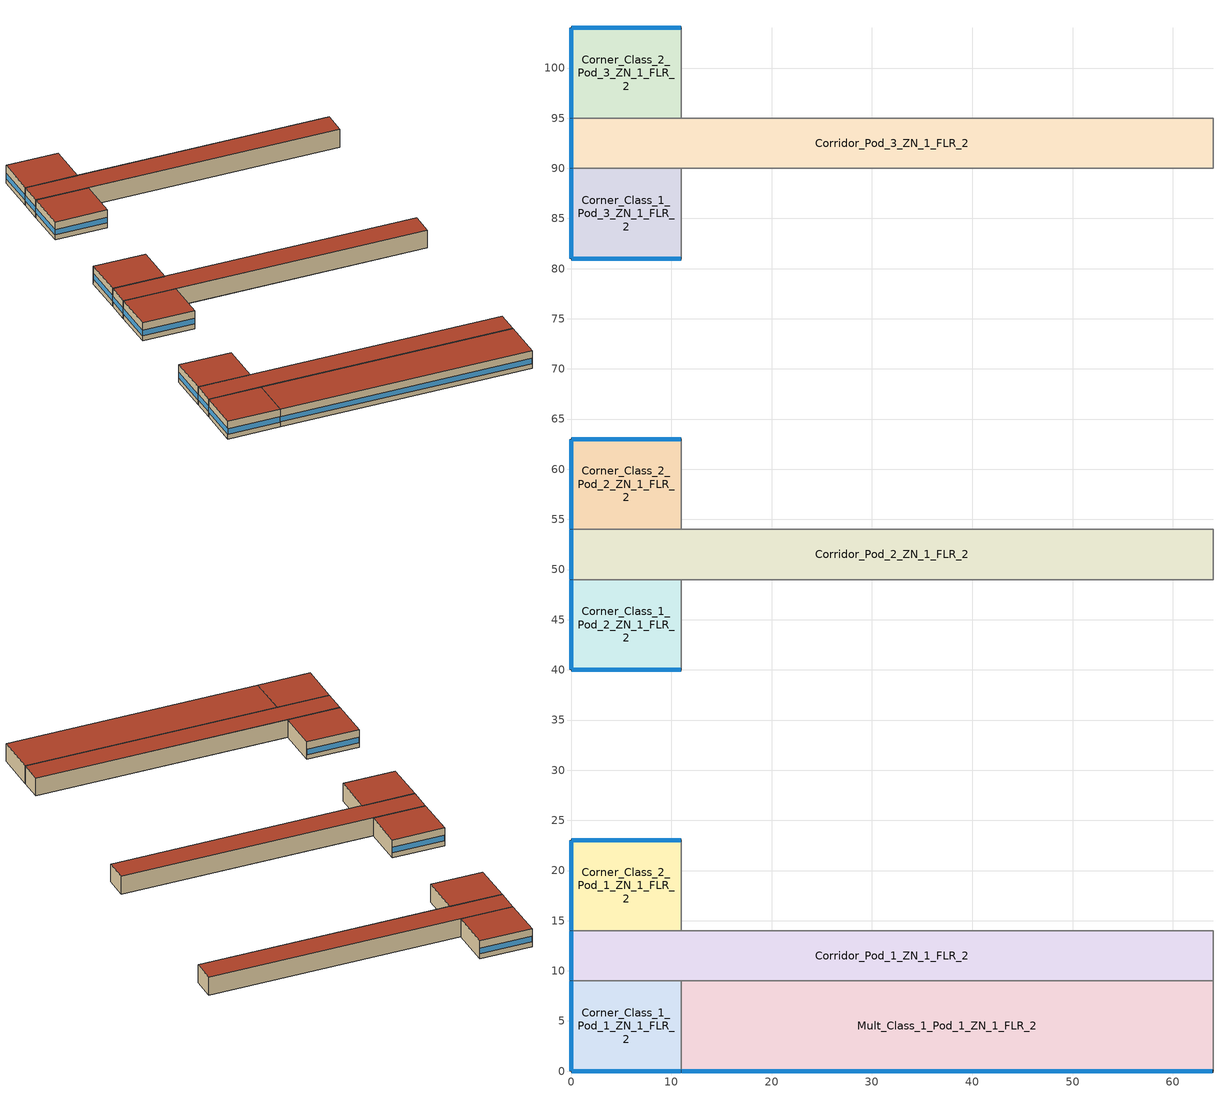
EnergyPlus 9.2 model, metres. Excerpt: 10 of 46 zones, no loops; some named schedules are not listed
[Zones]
Corner_Class_1_Pod_1_ZN_1_FLR_2
 floor to Corner_Class_1_Pod_1_ZN_1_FLR_1 (int_slab_floor): 0,9 11,9 11,0 0,0 z4
 wall outside (nonres_ext_wall): 0,9 0,0 11,0 z4:8
 wall to Mult_Class_1_Pod_1_ZN_1_FLR_2 (int_wall): 11,0 11,9 z4:8
 wall to Corridor_Pod_1_ZN_1_FLR_2 (int_wall): 11,9 0,9 z4:8
 window (NonresWindow_U_0.39_SHGC_0.36): 0.05,0 10.95,0 / 0,8.95 0,0.05 z5.1:6.31
 roof outside (nonres_roof): 0,0 11,0 11,9 0,9 z8
Mult_Class_1_Pod_1_ZN_1_FLR_2
 floor to Mult_Class_1_Pod_1_ZN_1_FLR_1 (int_slab_floor): 11,9 64,9 64,0 11,0 z4
 wall outside (nonres_ext_wall): 11,0 64,0 z4:8
 wall to Lobby_ZN_1_FLR_2 (int_wall): 64,0 64,9 z4:8
 wall to Corridor_Pod_1_ZN_1_FLR_2 (int_wall): 64,9 11,9 z4:8
 window (NonresWindow_U_0.39_SHGC_0.36): 11.05,0 63.95,0 z5.1:6.3
 roof outside (nonres_roof): 11,0 64,0 64,9 11,9 z8
Corridor_Pod_1_ZN_1_FLR_2
 floor to Corridor_Pod_1_ZN_1_FLR_1 (int_slab_floor): 0,14 64,14 64,9 0,9 z4
 wall outside (nonres_ext_wall): 0,14 0,9 z4:8
 wall to Lobby_ZN_1_FLR_2 (int_wall): 64,9 64,14 z4:8
 wall to Mult_Class_2_Pod_1_ZN_1_FLR_2 (int_wall): 64,14 11,14 z4:8
 wall to Corner_Class_2_Pod_1_ZN_1_FLR_2 (int_wall): 11,14 0,14 z4:8
 window (NonresWindow_U_0.39_SHGC_0.36): 0,13.95 0,9.05 z5.1:6.32
 roof outside (nonres_roof): 0,9 64,9 64,14 0,14 z8
Corner_Class_2_Pod_1_ZN_1_FLR_2
 floor to Corner_Class_2_Pod_1_ZN_1_FLR_1 (int_slab_floor): 0,23 11,23 11,14 0,14 z4
 wall outside (nonres_ext_wall): 11,23 0,23 0,14 z4:8
 wall to Mult_Class_2_Pod_1_ZN_1_FLR_2 (int_wall): 11,14 11,23 z4:8
 window (NonresWindow_U_0.39_SHGC_0.36): 10.95,23 0.05,23 / 0,22.95 0,14.05 z5.1:6.31
 roof outside (nonres_roof): 0,14 11,14 11,23 0,23 z8
Corner_Class_1_Pod_2_ZN_1_FLR_2
 floor to Corner_Class_1_Pod_2_ZN_1_FLR_1 (int_slab_floor): 0,49 11,49 11,40 0,40 z4
 wall outside (nonres_ext_wall): 0,49 0,40 11,40 z4:8
 wall to Mult_Class_1_Pod_2_ZN_1_FLR_2 (int_wall): 11,40 11,49 z4:8
 wall to Corridor_Pod_2_ZN_1_FLR_2 (int_wall): 11,49 0,49 z4:8
 window (NonresWindow_U_0.39_SHGC_0.36): 0.05,40 10.95,40 / 0,48.95 0,40.05 z5.1:6.31
 roof outside (nonres_roof): 0,40 11,40 11,49 0,49 z8
Corridor_Pod_2_ZN_1_FLR_2
 floor to Corridor_Pod_2_ZN_1_FLR_1 (int_slab_floor): 0,54 64,54 64,49 0,49 z4
 wall outside (nonres_ext_wall): 0,54 0,49 z4:8
 wall to Mult_Class_1_Pod_2_ZN_1_FLR_2 (int_wall): 11,49 64,49 z4:8
 wall to Main_Corridor_ZN_1_FLR_2 (int_wall): 64,49 64,54 z4:8
 wall to Mult_Class_2_Pod_2_ZN_1_FLR_2 (int_wall): 64,54 11,54 z4:8
 wall to Corner_Class_2_Pod_2_ZN_1_FLR_2 (int_wall): 11,54 0,54 z4:8
 window (NonresWindow_U_0.39_SHGC_0.36): 0,53.95 0,49.05 z5.1:6.32
 roof outside (nonres_roof): 0,49 64,49 64,54 0,54 z8
Corner_Class_2_Pod_2_ZN_1_FLR_2
 floor to Corner_Class_2_Pod_2_ZN_1_FLR_1 (int_slab_floor): 0,63 11,63 11,54 0,54 z4
 wall outside (nonres_ext_wall): 11,63 0,63 0,54 z4:8
 wall to Mult_Class_2_Pod_2_ZN_1_FLR_2 (int_wall): 11,54 11,63 z4:8
 window (NonresWindow_U_0.39_SHGC_0.36): 10.95,63 0.05,63 / 0,62.95 0,54.05 z5.1:6.31
 roof outside (nonres_roof): 0,54 11,54 11,63 0,63 z8
Corner_Class_1_Pod_3_ZN_1_FLR_2
 floor to Corner_Class_1_Pod_3_ZN_1_FLR_1 (int_slab_floor): 0,90 11,90 11,81 0,81 z4
 wall outside (nonres_ext_wall): 0,90 0,81 11,81 z4:8
 wall to Mult_Class_1_Pod_3_ZN_1_FLR_2 (int_wall): 11,81 11,90 z4:8
 wall to Corridor_Pod_3_ZN_1_FLR_2 (int_wall): 11,90 0,90 z4:8
 window (NonresWindow_U_0.39_SHGC_0.36): 0.05,81 10.95,81 / 0,89.95 0,81.05 z5.1:6.31
 roof outside (nonres_roof): 0,81 11,81 11,90 0,90 z8
Corridor_Pod_3_ZN_1_FLR_2
 floor to Corridor_Pod_3_ZN_1_FLR_1 (int_slab_floor): 0,95 64,95 64,90 0,90 z4
 wall outside (nonres_ext_wall): 0,95 0,90 z4:8
 wall to Mult_Class_1_Pod_3_ZN_1_FLR_2 (int_wall): 11,90 64,90 z4:8
 wall to Bathrooms_ZN_1_FLR_2 (int_wall): 64,90 64,95 z4:8
 wall to Mult_Class_2_Pod_3_ZN_1_FLR_2 (int_wall): 64,95 11,95 z4:8
 wall to Corner_Class_2_Pod_3_ZN_1_FLR_2 (int_wall): 11,95 0,95 z4:8
 window (NonresWindow_U_0.39_SHGC_0.36): 0,94.95 0,90.05 z5.1:6.32
 roof outside (nonres_roof): 0,90 64,90 64,95 0,95 z8
Corner_Class_2_Pod_3_ZN_1_FLR_2
 floor to Corner_Class_2_Pod_3_ZN_1_FLR_1 (int_slab_floor): 0,104 11,104 11,95 0,95 z4
 wall outside (nonres_ext_wall): 11,104 0,104 0,95 z4:8
 wall to Mult_Class_2_Pod_3_ZN_1_FLR_2 (int_wall): 11,95 11,104 z4:8
 window (NonresWindow_U_0.39_SHGC_0.36): 10.95,104 0.05,104 / 0,103.95 0,95.05 z5.1:6.31
 roof outside (nonres_roof): 0,95 11,95 11,104 0,104 z8
[Building]
SchoolSecondary: North Axis {deg}=0; Terrain=City; Loads Convergence Tolerance Value=0.04; Temperature Convergence Tolerance Value {deltaC}=0.2; Solar Distribution=FullInteriorAndExterior; Maximum Number of Warmup Days=25; Minimum Number of Warmup Days=6
[Site:Location]
New.York-John.F.Kennedy.Intl.AP_NY_USA WMO=744860: Latitude {deg}=40.66; Longitude {deg}=-73.8; Time Zone {hr}=-5; Elevation {m}=7
[SizingPeriod:DesignDay] Day of Month=21; Dry-Bulb Temperature Range Modifier Type=DefaultMultipliers; Humidity Condition Type=Wetbulb; Barometric Pressure {Pa}=101241; Rain Indicator=No; Snow Indicator=No; Daylight Saving Time Indicator=No
Name | Month | Day Type | Maximum Dry-Bulb Temperature {C} | Daily Dry-Bulb Temperature Range {deltaC} | Wetbulb or DewPoint at Maximum Dry-Bulb {C} | Wind Speed {m/s} | Wind Direction {deg} | Solar Model Indicator | Sky Clearness | ASHRAE Clear Sky Optical Depth for Beam Irradiance (taub) | ASHRAE Clear Sky Optical Depth for Diffuse Irradiance (taud)
New.York-John.F.Kennedy.Intl.AP_NY_USA Ann Htg 99.6% Condns DB | 1 | WinterDesignDay | -10.7 | 0 | -10.7 | 7.5 | 320 | ASHRAEClearSky | 0
New.York-John.F.Kennedy.Intl.AP_NY_USA Ann Clg .4% Condns DB=>MWB | 7 | SummerDesignDay | 32.1 | 7.4 | 23.1 | 5.6 | 230 | ASHRAETau |  | 0.541 | 1.8
[Site:WaterMainsTemperature]
Calculation Method=CORRELATION; Annual Average Outdoor Air Temperature {C}=12.4667; Maximum Difference In Monthly Average Outdoor Air Temperatures {deltaC}=25.2
[Site:GroundTemperature:FCfactorMethod]
14, 7.3, 3.3, 1.2, -0.2, 5.6, 10.9, 16.1, 21.7, 25, 24.8, 19.9
[Material:NoMass] Thermal Absorptance=0.9; Solar Absorptance=0.7
Name | Roughness | Thermal Resistance {m2-K/W} | Visible Absorptance
CP02 CARPET PAD | VeryRough | 0.21648 | 0.8
Nonres_Roof_Insulation | MediumSmooth | 5.30668 | 0.7
Nonres_Exterior_Wall_Insulation | MediumSmooth | 2.368 | 0.7
[Construction]
InteriorFurnishings: Std Wood 6inch
int_wall: G01 13mm gypsum board, G01 13mm gypsum board
int_slab_floor: 100mm Normalweight concrete floor, CP02 CARPET PAD
nonres_roof: F13 Built-up roofing, Nonres_Roof_Insulation, F08 Metal surface
nonres_ext_wall: F07 25mm stucco, G01 16mm gypsum board, Nonres_Exterior_Wall_Insulation, G01 16mm gypsum board
NonresWindow_U_0.39_SHGC_0.36: Nonres Window Glazing Layer
[Material]
Name | Roughness | Thickness {m} | Conductivity {W/m-K} | Density {kg/m3} | Specific Heat {J/kg-K} | Thermal Absorptance | Solar Absorptance | Visible Absorptance
Std Wood 6inch | MediumSmooth | 0.15 | 0.12 | 540 | 1210 | 0.9 | 0.7 | 0.7
F07 25mm stucco | Smooth | 0.0254 | 0.72 | 1856 | 840 | 0.9 | 0.7 | 0.7
F08 Metal surface | Smooth | 0.0008 | 45.28 | 7824 | 500
F13 Built-up roofing | Rough | 0.0095 | 0.16 | 1120 | 1460 | 0.9 | 0.77
G01 13mm gypsum board | Smooth | 0.0127 | 0.16 | 800 | 1090 | 0.9 | 0.7 | 0.5
G01 16mm gypsum board | MediumSmooth | 0.0159 | 0.16 | 800 | 1090
100mm Normalweight concrete floor | MediumRough | 0.1016 | 2.31 | 2322 | 832
[WindowMaterial:SimpleGlazingSystem]
Nonres Window Glazing Layer: U-Factor {W/m2-K}=2.21452; Solar Heat Gain Coefficient=0.36; Visible Transmittance=0.36
[Zone] Type=1; Multiplier=1; Ceiling Height {m}=4; Floor Area {m2}=autocalculate; Part of Total Floor Area=Yes
Name | Volume {m3}
Corner_Class_1_Pod_1_ZN_1_FLR_2; Corner_Class_2_Pod_1_ZN_1_FLR_2; Corner_Class_1_Pod_2_ZN_1_FLR_2; Corner_Class_2_Pod_2_ZN_1_FLR_2; Corner_Class_1_Pod_3_ZN_1_FLR_2; Corner_Class_2_Pod_3_ZN_1_FLR_2 | 396
Mult_Class_1_Pod_1_ZN_1_FLR_2 | 1908
Corridor_Pod_1_ZN_1_FLR_2; Corridor_Pod_2_ZN_1_FLR_2; Corridor_Pod_3_ZN_1_FLR_2 | 1280
[InternalMass] Construction=InteriorFurnishings
Name | Zone or ZoneList | Surface Area {m2}
Corner_Class_1_Pod_1_ZN_1_FLR_2_InternalMass_1 | Corner_Class_1_Pod_1_ZN_1_FLR_2 | 198
Mult_Class_1_Pod_1_ZN_1_FLR_2_InternalMass_1 | Mult_Class_1_Pod_1_ZN_1_FLR_2 | 954
Corridor_Pod_1_ZN_1_FLR_2_InternalMass_1 | Corridor_Pod_1_ZN_1_FLR_2 | 640
Corner_Class_2_Pod_1_ZN_1_FLR_2_InternalMass_1 | Corner_Class_2_Pod_1_ZN_1_FLR_2 | 198
Corner_Class_1_Pod_2_ZN_1_FLR_2_InternalMass_1 | Corner_Class_1_Pod_2_ZN_1_FLR_2 | 198
Corridor_Pod_2_ZN_1_FLR_2_InternalMass_1 | Corridor_Pod_2_ZN_1_FLR_2 | 640
Corner_Class_2_Pod_2_ZN_1_FLR_2_InternalMass_1 | Corner_Class_2_Pod_2_ZN_1_FLR_2 | 198
Corner_Class_1_Pod_3_ZN_1_FLR_2_InternalMass_1 | Corner_Class_1_Pod_3_ZN_1_FLR_2 | 198
Corridor_Pod_3_ZN_1_FLR_2_InternalMass_1 | Corridor_Pod_3_ZN_1_FLR_2 | 640
Corner_Class_2_Pod_3_ZN_1_FLR_2_InternalMass_1 | Corner_Class_2_Pod_3_ZN_1_FLR_2 | 198
[People] Number of People Schedule=BLDG_OCC_SCH; Fraction Radiant=0.3; Sensible Heat Fraction=AUTOCALCULATE; Activity Level Schedule=ACTIVITY_SCH; Enable ASHRAE 55 Comfort Warnings=No; Mean Radiant Temperature Calculation Type=ZoneAveraged; Work Efficiency Schedule=WORK_EFF_SCH; Clothing Insulation Calculation Method=ClothingInsulationSchedule; Clothing Insulation Schedule=CLOTHING_SCH; Air Velocity Schedule=AIR_VELO_SCH; Thermal Comfort Model 1 Type=FANGER
Name | Zone or ZoneList | Number of People Calculation Method | Zone Floor Area per Person {m2/person}
Corner_Class_1_Pod_1_ZN_1_FLR_2 | Corner_Class_1_Pod_1_ZN_1_FLR_2 | Area/Person | 2.654
Mult_Class_1_Pod_1_ZN_1_FLR_2 | Mult_Class_1_Pod_1_ZN_1_FLR_2 | Area/Person | 2.654
Corridor_Pod_1_ZN_1_FLR_2 | Corridor_Pod_1_ZN_1_FLR_2 | People
Corner_Class_2_Pod_1_ZN_1_FLR_2 | Corner_Class_2_Pod_1_ZN_1_FLR_2 | Area/Person | 2.654
Corner_Class_1_Pod_2_ZN_1_FLR_2 | Corner_Class_1_Pod_2_ZN_1_FLR_2 | Area/Person | 2.654
Corridor_Pod_2_ZN_1_FLR_2 | Corridor_Pod_2_ZN_1_FLR_2 | People
Corner_Class_2_Pod_2_ZN_1_FLR_2 | Corner_Class_2_Pod_2_ZN_1_FLR_2 | Area/Person | 2.654
Corner_Class_1_Pod_3_ZN_1_FLR_2 | Corner_Class_1_Pod_3_ZN_1_FLR_2 | Area/Person | 2.654
Corridor_Pod_3_ZN_1_FLR_2 | Corridor_Pod_3_ZN_1_FLR_2 | People
Corner_Class_2_Pod_3_ZN_1_FLR_2 | Corner_Class_2_Pod_3_ZN_1_FLR_2 | Area/Person | 2.654
[Lights] Design Level Calculation Method=Watts/Area; Return Air Fraction=0; Fraction Radiant=0.37; Fraction Visible=0.2; Fraction Replaceable=1; Return Air Fraction Calculated from Plenum Temperature=No
Name | Zone or ZoneList | Schedule | Watts per Zone Floor Area {W/m2}
Corner_Class_1_Pod_1_ZN_1_FLR_2_Lights | Corner_Class_1_Pod_1_ZN_1_FLR_2 | BLDG_LIGHT_CLASSROOM_SCH | 9.30002
Mult_Class_1_Pod_1_ZN_1_FLR_2_Lights | Mult_Class_1_Pod_1_ZN_1_FLR_2 | BLDG_LIGHT_CLASSROOM_SCH | 9.30002
Corridor_Pod_1_ZN_1_FLR_2_Lights | Corridor_Pod_1_ZN_1_FLR_2 | BLDG_LIGHT_CORRIDOR_SCH | 6.39376
Corner_Class_2_Pod_1_ZN_1_FLR_2_Lights | Corner_Class_2_Pod_1_ZN_1_FLR_2 | BLDG_LIGHT_CLASSROOM_SCH | 9.30002
Corner_Class_1_Pod_2_ZN_1_FLR_2_Lights | Corner_Class_1_Pod_2_ZN_1_FLR_2 | BLDG_LIGHT_CLASSROOM_SCH | 9.30002
Corridor_Pod_2_ZN_1_FLR_2_Lights | Corridor_Pod_2_ZN_1_FLR_2 | BLDG_LIGHT_CORRIDOR_SCH | 6.39376
Corner_Class_2_Pod_2_ZN_1_FLR_2_Lights | Corner_Class_2_Pod_2_ZN_1_FLR_2 | BLDG_LIGHT_CLASSROOM_SCH | 9.30002
Corner_Class_1_Pod_3_ZN_1_FLR_2_Lights | Corner_Class_1_Pod_3_ZN_1_FLR_2 | BLDG_LIGHT_CLASSROOM_SCH | 9.30002
Corridor_Pod_3_ZN_1_FLR_2_Lights | Corridor_Pod_3_ZN_1_FLR_2 | BLDG_LIGHT_CORRIDOR_SCH | 6.39376
Corner_Class_2_Pod_3_ZN_1_FLR_2_Lights | Corner_Class_2_Pod_3_ZN_1_FLR_2 | BLDG_LIGHT_CLASSROOM_SCH | 9.30002
[ElectricEquipment] Schedule=BLDG_EQUIP_SCH; Design Level Calculation Method=EquipmentLevel; Fraction Latent=0; Fraction Radiant=0.5; Fraction Lost=0
Name | Zone or ZoneList | Design Level {W}
Corner_Class_1_Pod_1_ZN_1_FLR_2_PlugMisc_Equip | Corner_Class_1_Pod_1_ZN_1_FLR_2 | 990
Mult_Class_1_Pod_1_ZN_1_FLR_2_PlugMisc_Equip | Mult_Class_1_Pod_1_ZN_1_FLR_2 | 4770
Corridor_Pod_1_ZN_1_FLR_2_PlugMisc_Equip | Corridor_Pod_1_ZN_1_FLR_2 | 1280
Corner_Class_2_Pod_1_ZN_1_FLR_2_PlugMisc_Equip | Corner_Class_2_Pod_1_ZN_1_FLR_2 | 990
Corner_Class_1_Pod_2_ZN_1_FLR_2_PlugMisc_Equip | Corner_Class_1_Pod_2_ZN_1_FLR_2 | 990
Corridor_Pod_2_ZN_1_FLR_2_PlugMisc_Equip | Corridor_Pod_2_ZN_1_FLR_2 | 1280
Corner_Class_2_Pod_2_ZN_1_FLR_2_PlugMisc_Equip | Corner_Class_2_Pod_2_ZN_1_FLR_2 | 990
Corner_Class_1_Pod_3_ZN_1_FLR_2_PlugMisc_Equip | Corner_Class_1_Pod_3_ZN_1_FLR_2 | 990
Corridor_Pod_3_ZN_1_FLR_2_PlugMisc_Equip | Corridor_Pod_3_ZN_1_FLR_2 | 1280
Corner_Class_2_Pod_3_ZN_1_FLR_2_PlugMisc_Equip | Corner_Class_2_Pod_3_ZN_1_FLR_2 | 990
[Daylighting:Controls] Daylighting Method=SplitFlux; Lighting Control Type=Continuous; Minimum Input Power Fraction for Continuous or ContinuousOff Dimming Control=0.3; Minimum Light Output Fraction for Continuous or ContinuousOff Dimming Control=0.15; Number of Stepped Control Steps=3; Probability Lighting will be Reset When Needed in Manual Stepped Control=1; Glare Calculation Azimuth Angle of View Direction Clockwise from Zone y-Axis {deg}=180; Maximum Allowable Discomfort Glare Index=22; Illuminance Setpoint at Reference Point 1 {lux}=377; Illuminance Setpoint at Reference Point 2 {lux}=377
Name | Zone | Glare Calculation Daylighting Reference Point | Daylighting Reference Point 1 | Fraction of Zone Controlled by Reference Point 1 | Daylighting Reference Point 2 | Fraction of Zone Controlled by Reference Point 2
Corner_Class_1_Pod_1_ZN_1_FLR_2_DaylCtrl | Corner_Class_1_Pod_1_ZN_1_FLR_2 | Corner_Class_1_Pod_1_ZN_1_FLR_2_DaylRefPt1 | Corner_Class_1_Pod_1_ZN_1_FLR_2_DaylRefPt1 | 0.22 | Corner_Class_1_Pod_1_ZN_1_FLR_2_DaylRefPt2 | 0.22
Mult_Class_1_Pod_1_ZN_1_FLR_2_DaylCtrl | Mult_Class_1_Pod_1_ZN_1_FLR_2 | Mult_Class_1_Pod_1_ZN_1_FLR_2_DaylRefPt1 | Mult_Class_1_Pod_1_ZN_1_FLR_2_DaylRefPt1 | 0.28 | Mult_Class_1_Pod_1_ZN_1_FLR_2_DaylRefPt2 | 0
Corner_Class_2_Pod_1_ZN_1_FLR_2_DaylCtrl | Corner_Class_2_Pod_1_ZN_1_FLR_2 | Corner_Class_2_Pod_1_ZN_1_FLR_2_DaylRefPt1 | Corner_Class_2_Pod_1_ZN_1_FLR_2_DaylRefPt1 | 0.22 | Corner_Class_2_Pod_1_ZN_1_FLR_2_DaylRefPt2 | 0.22
Corner_Class_1_Pod_2_ZN_1_FLR_2_DaylCtrl | Corner_Class_1_Pod_2_ZN_1_FLR_2 | Corner_Class_1_Pod_2_ZN_1_FLR_2_DaylRefPt1 | Corner_Class_1_Pod_2_ZN_1_FLR_2_DaylRefPt1 | 0.22 | Corner_Class_1_Pod_2_ZN_1_FLR_2_DaylRefPt2 | 0.22
Corner_Class_2_Pod_2_ZN_1_FLR_2_DaylCtrl | Corner_Class_2_Pod_2_ZN_1_FLR_2 | Corner_Class_2_Pod_2_ZN_1_FLR_2_DaylRefPt1 | Corner_Class_2_Pod_2_ZN_1_FLR_2_DaylRefPt1 | 0.22 | Corner_Class_2_Pod_2_ZN_1_FLR_2_DaylRefPt2 | 0.22
Corner_Class_1_Pod_3_ZN_1_FLR_2_DaylCtrl | Corner_Class_1_Pod_3_ZN_1_FLR_2 | Corner_Class_1_Pod_3_ZN_1_FLR_2_DaylRefPt1 | Corner_Class_1_Pod_3_ZN_1_FLR_2_DaylRefPt1 | 0.22 | Corner_Class_1_Pod_3_ZN_1_FLR_2_DaylRefPt2 | 0.22
Corner_Class_2_Pod_3_ZN_1_FLR_2_DaylCtrl | Corner_Class_2_Pod_3_ZN_1_FLR_2 | Corner_Class_2_Pod_3_ZN_1_FLR_2_DaylRefPt1 | Corner_Class_2_Pod_3_ZN_1_FLR_2_DaylRefPt1 | 0.22 | Corner_Class_2_Pod_3_ZN_1_FLR_2_DaylRefPt2 | 0.22
[ZoneInfiltration:DesignFlowRate] Schedule=INFIL_SCH_PNNL; Design Flow Rate Calculation Method=Flow/ExteriorArea; Constant Term Coefficient=0; Temperature Term Coefficient=0; Velocity Term Coefficient=0.224; Velocity Squared Term Coefficient=0
Name | Zone or ZoneList | Flow per Exterior Surface Area {m3/s-m2}
Corner_Class_1_Pod_1_ZN_1_FLR_2_Infiltration | Corner_Class_1_Pod_1_ZN_1_FLR_2 | 0.000254325
Mult_Class_1_Pod_1_ZN_1_FLR_2_Infiltration | Mult_Class_1_Pod_1_ZN_1_FLR_2 | 0.00017524
Corridor_Pod_1_ZN_1_FLR_2_Infiltration | Corridor_Pod_1_ZN_1_FLR_2 | 3.35686e-05
Corner_Class_2_Pod_1_ZN_1_FLR_2_Infiltration | Corner_Class_2_Pod_1_ZN_1_FLR_2 | 0.000254325
Corner_Class_1_Pod_2_ZN_1_FLR_2_Infiltration | Corner_Class_1_Pod_2_ZN_1_FLR_2 | 0.000254325
Corridor_Pod_2_ZN_1_FLR_2_Infiltration | Corridor_Pod_2_ZN_1_FLR_2 | 3.35686e-05
Corner_Class_2_Pod_2_ZN_1_FLR_2_Infiltration | Corner_Class_2_Pod_2_ZN_1_FLR_2 | 0.000254325
Corner_Class_1_Pod_3_ZN_1_FLR_2_Infiltration | Corner_Class_1_Pod_3_ZN_1_FLR_2 | 0.000254325
Corridor_Pod_3_ZN_1_FLR_2_Infiltration | Corridor_Pod_3_ZN_1_FLR_2 | 3.35686e-05
Corner_Class_2_Pod_3_ZN_1_FLR_2_Infiltration | Corner_Class_2_Pod_3_ZN_1_FLR_2 | 0.000254325
[Exterior:Lights] Control Option=AstronomicalClock
Name | Schedule | Design Level {W}
Exterior_Lights_a | Exterior_lighting_schedule_a | 332.2618
Exterior_Lights_b | Exterior_lighting_schedule_b | 5968.25
[Schedule:Compact]
BLDG_OCC_SCH: Through: 6/15, For: Weekdays, Until: 08:00, 0, Until: 16:00, 0.95, Until: 21:00, 0.15, Until: 24:00, 0, For: SummerDesignDay, Until: 08:00, 1e-09, Until: 16:00, 0.95, Until: 21:00, 0.15, Until: 24:00, 1e-09, For: WeekEnds WinterDesignDay Holidays AllOtherDays, Until: 24:00, 0, Through: 9/15, For: Weekdays, Until: 08:00, 0, Until: 16:00, 0.15, Until: 21:00, 0.15, Until: 24:00, 0, For: SummerDesignDay, Until: 08:00, 1e-09, Until: 16:00, 0.15, Until: 21:00, 0.15, Until: 24:00, 1e-09, For: WeekEnds WinterDesignDay Holidays AllOtherDays, Until: 24:00, 0, Through: 12/31, For: Weekdays, Until: 08:00, 0, Until: 16:00, 0.95, Until: 21:00, 0.15, Until: 24:00, 0, For: SummerDesignDay, Until: 08:00, 1e-09, Until: 16:00, 0.95, Until: 21:00, 0.15, Until: 24:00, 1e-09, For: WeekEnds WinterDesignDay Holidays AllOtherDays, Until: 24:00, 0
WORK_EFF_SCH: Through: 12/31, For: AllDays, Until: 24:00, 0
AIR_VELO_SCH: Through: 12/31, For: AllDays, Until: 24:00, 0.2
CLOTHING_SCH: Through: 04/30, For: AllDays, Until: 24:00, 1.1, Through: 09/30, For: AllDays, Until: 24:00, 0.6, Through: 12/31, For: AllDays, Until: 24:00, 1.1
ACTIVITY_SCH: Through: 12/31, For: AllDays, Until: 24:00, 120
